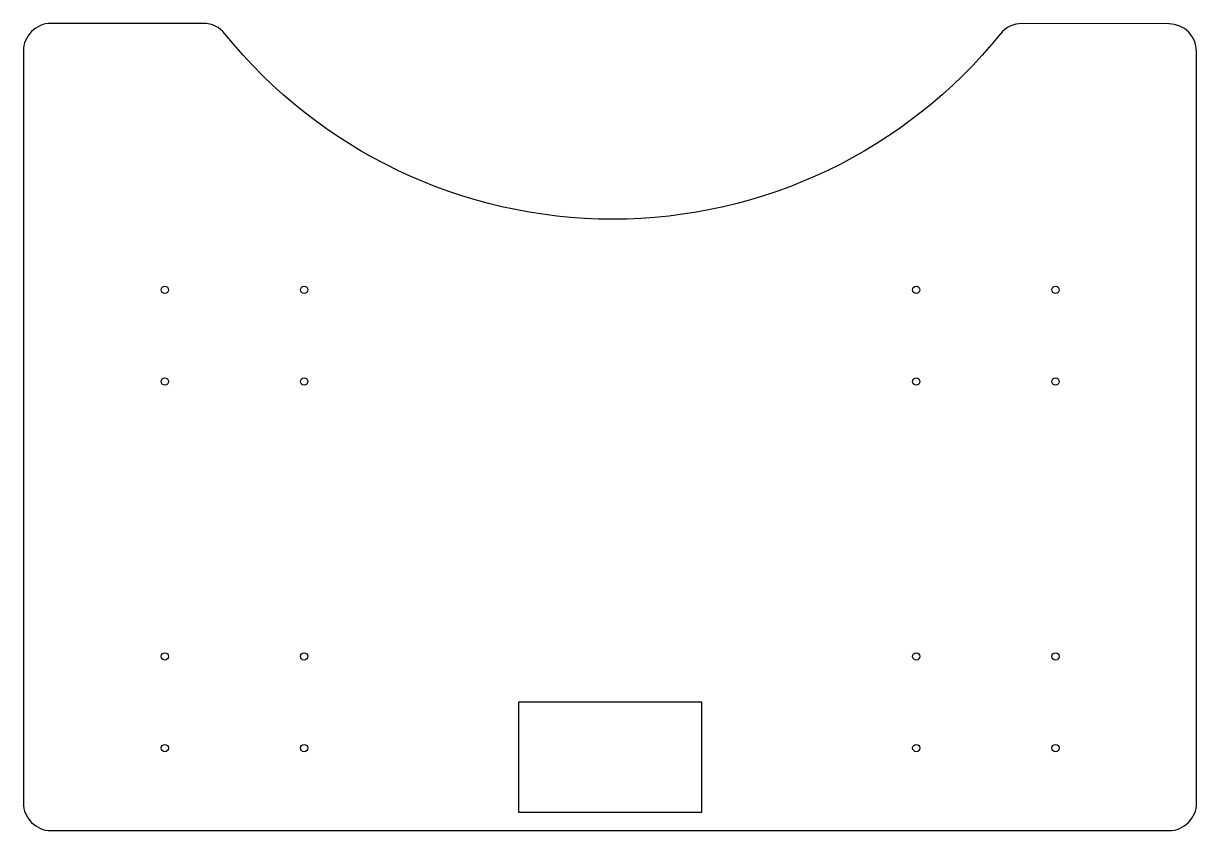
# Model space of a CAD drawing. Header units: millimetres. Extents: x -320 to 320, y -220 to 220.
import ezdxf

# ---------------------------------------------------------------- set-up
doc = ezdxf.new("R2010")
doc.units = ezdxf.units.MM
doc.layers.get('0').update_dxf_attribs({"linetype": 'CONTINUOUS'})

msp = doc.modelspace()

# ---------------------------------------------------------------- linework, layer by layer
msp.add_lwpolyline([(212.98, 214.6, -0.478267), (-210.17, 214.63, 0.226844), (-221.85, 220.21), (-305.1, 220.21, 0.414214), (-320.1, 205.21), (-320.1, -205.07, 0.414214), (-305.1, -220.07), (304.9, -220.07, 0.414214), (319.9, -205.07), (319.9, 204.98, 0.413464), (304.94, 219.98), (224.7, 220.19, 0.227488)], format="xyb", close=True)
msp.add_lwpolyline([(-50, -150.07), (-50, -210.07), (50, -210.07), (50, -150.07)], close=True)
for centre in [(-243, 74.93), (-167, 74.93), (167, 74.93), (243, 74.93), (-243, 24.93), (-167, 24.93), (167, 24.93), (243, 24.93), (-243, -125.07), (-167, -125.07), (167, -125.07), (243, -125.07), (-243, -175.07), (-167, -175.07), (167, -175.07), (243, -175.07)]:
    msp.add_circle(centre, 2)

doc.saveas('drawing.dxf')
